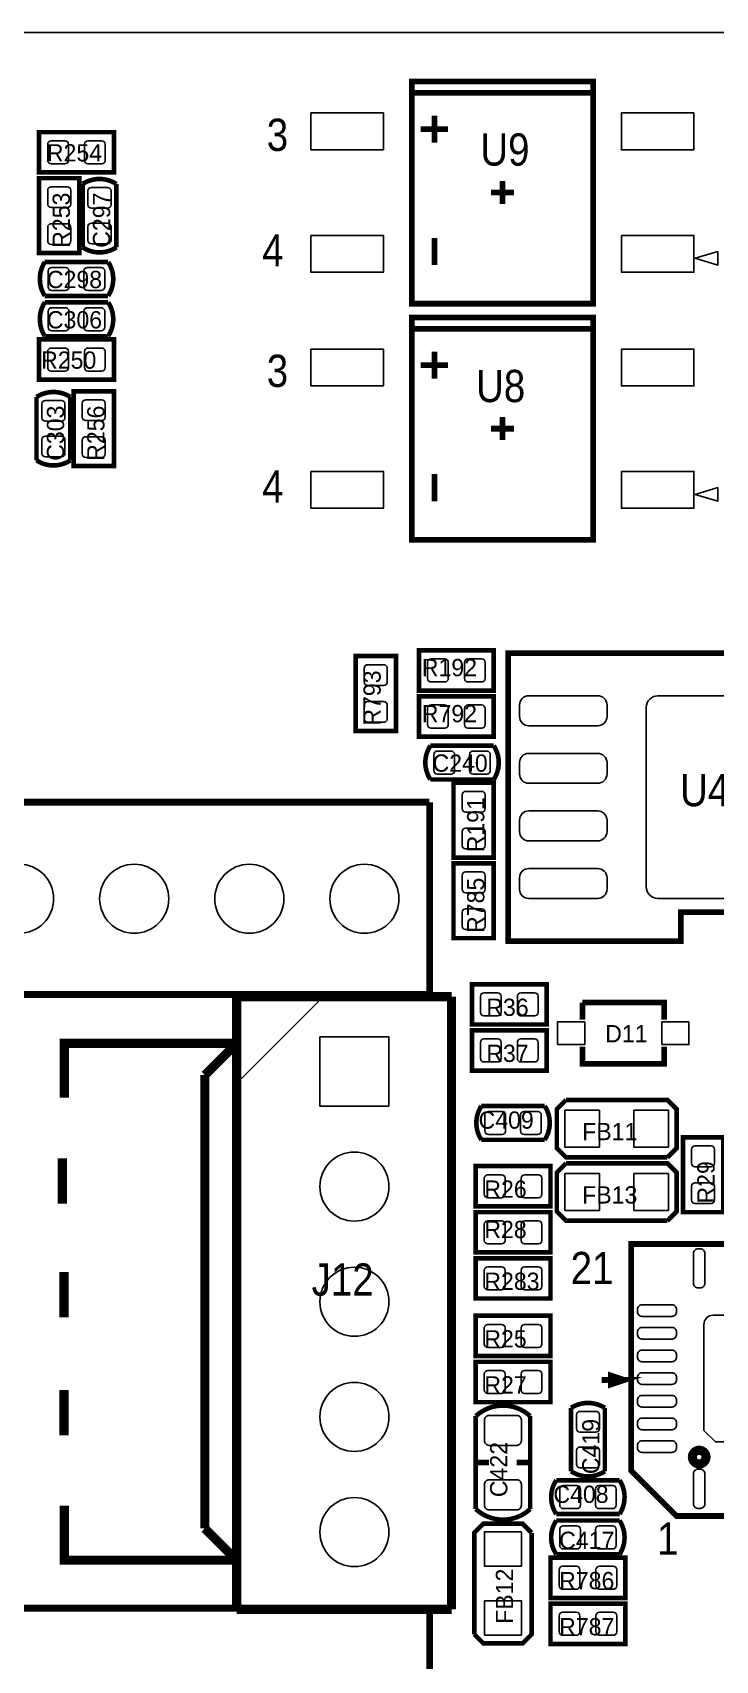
# Model space of a CAD drawing. Extents: x -91 to 88, y -70 to 91.
# Drawn here: x 38.8 to 53.87, y 16.59 to 52.5 of the extents above; entities that cross this region are included whole.
import ezdxf

# ---------------------------------------------------------------- set-up
doc = ezdxf.new("R2010")
doc.units = 0
for name, color, linetype in [('BG_OUTLINE', 254, 'CONTINUOUS'), ('PG_SILKSCREEN_TOP', 254, 'CONTINUOUS'), ('PIN_TOP', 94, 'CONTINUOUS'), ('RD_ASSEMBLY_TOP', 211, 'CONTINUOUS')]:
    doc.layers.add(name, color=color, linetype=linetype)

msp = doc.modelspace()

# ---------------------------------------------------------------- linework, layer by layer
at = {"layer": 'BG_OUTLINE'}
msp.add_lwpolyline([(78.49997, -3.50012, 0.414214), (81.499964, -0.500126), (81.499964, 49.500028, 0.414214), (78.49997, 52.500022), (-0.500126, 52.500022, 0.414214), (-3.50012, 49.500028), (-3.50012, -0.500126, 0.414214), (-0.500126, -3.50012)], format="xyb", close=True, dxfattribs=at)
at = {"layer": 'PG_SILKSCREEN_TOP'}
for points, const_width in [([(47.166784, 46.519846), (47.166784, 51.420014), (51.166776, 51.420014), (51.166776, 46.519846), (47.166784, 46.519846)], 0.127), ([(47.166784, 51.169824), (51.166776, 51.169824)], 0.127), ([(47.666656, 50.070004), (47.666656, 50.669952)], 0.127), ([(40.59428, 49.41443), (38.94328, 49.41443), (38.94328, 50.30343), (40.59428, 50.30343), (40.59428, 49.41443)], 0.1016), ([(47.366682, 50.369978), (47.966884, 50.369978)], 0.127), ([(39.83228, 49.28743), (39.83228, 47.63643), (38.94328, 47.63643), (38.94328, 49.28743), (39.83228, 49.28743)], 0.1016), ([(39.9034, 47.76343), (39.9034, 49.16043)], 0.1016), ([(40.65016, 49.16043), (40.65016, 47.76343)], 0.1016), ([(49.16678, 48.96993), (49.16678, 49.22393)], 0.127), ([(49.16678, 48.96993), (48.91278, 48.96993)], 0.127), ([(49.16678, 48.96993), (49.16678, 48.71593)], 0.127), ([(49.16678, 48.96993), (49.42078, 48.96993)], 0.127), ([(47.666656, 47.369984), (47.666656, 47.969932)], 0.127), ([(39.07028, 47.43831), (40.46728, 47.43831)], 0.1016), ([(40.46728, 46.69155), (39.07028, 46.69155)], 0.1016), ([(39.07028, 46.54931), (40.46728, 46.54931)], 0.1016), ([(47.166784, 41.312846), (47.166784, 46.213014), (51.166776, 46.213014), (51.166776, 41.312846), (47.166784, 41.312846)], 0.127), ([(47.166784, 45.962824), (51.166776, 45.962824)], 0.127), ([(40.59428, 44.84243), (38.94328, 44.84243), (38.94328, 45.73143), (40.59428, 45.73143), (40.59428, 44.84243)], 0.1016), ([(40.46728, 45.80255), (39.07028, 45.80255)], 0.1016), ([(47.666656, 44.863004), (47.666656, 45.462952)], 0.127), ([(47.366682, 45.162978), (47.966884, 45.162978)], 0.127), ([(39.70528, 42.93743), (39.70528, 44.58843), (40.59428, 44.58843), (40.59428, 42.93743), (39.70528, 42.93743)], 0.1016), ([(38.8874, 43.06443), (38.8874, 44.46143)], 0.1016), ([(39.63416, 44.46143), (39.63416, 43.06443)], 0.1016), ([(49.16678, 43.76293), (48.91278, 43.76293)], 0.127), ([(49.16678, 43.76293), (49.16678, 44.01693)], 0.127), ([(49.16678, 43.76293), (49.16678, 43.50893)], 0.127), ([(49.16678, 43.76293), (49.42078, 43.76293)], 0.127), ([(47.666656, 42.162984), (47.666656, 42.762932)], 0.127), ([(45.92828, 37.09543), (45.92828, 38.74643), (46.81728, 38.74643), (46.81728, 37.09543), (45.92828, 37.09543)], 0.1016), ([(48.97628, 37.98443), (47.32528, 37.98443), (47.32528, 38.87343), (48.97628, 38.87343), (48.97628, 37.98443)], 0.1016), ([(58.05678, 32.45993), (55.13578, 32.45993), (55.13578, 33.09493), (53.10378, 33.09493), (53.10378, 32.45993), (49.29378, 32.45993), (49.29378, 38.80993), (58.94578, 38.80993), (58.94578, 33.34893), (58.05678, 32.45993)], 0.127), ([(48.97628, 36.96843), (47.32528, 36.96843), (47.32528, 37.85743), (48.97628, 37.85743), (48.97628, 36.96843)], 0.1016), ([(47.57928, 36.77031), (48.97628, 36.77031)], 0.1016), ([(48.97628, 36.02355), (47.57928, 36.02355)], 0.1016), ([(48.97628, 35.95243), (48.97628, 34.30143), (48.08728, 34.30143), (48.08728, 35.95243), (48.97628, 35.95243)], 0.1016), ([(-3.87731, 35.522154), (47.55261, 35.522154)], 0.1524), ([(47.562516, 35.522154), (47.562516, 34.663126)], 0.1524), ([(47.562516, 31.2801), (47.562516, 34.663126)], 0.1524), ([(48.08728, 32.52343), (48.08728, 34.17443), (48.97628, 34.17443), (48.97628, 32.52343), (48.08728, 32.52343)], 0.1016), ([(-3.87731, 31.2801), (47.55261, 31.2801)], 0.1524), ([(43.301412, 31.234126), (43.301412, 30.20314), (39.501318, 30.20314), (39.501318, 29.003244)], 0.2032), ([(48.0441, 31.234126), (43.301412, 31.234126)], 0.2032), ([(48.0441, 17.717516), (48.0441, 31.234126)], 0.2032), ([(50.14468, 30.61843), (48.49368, 30.61843), (48.49368, 31.50743), (50.14468, 31.50743), (50.14468, 30.61843)], 0.1016), ([(50.933858, 31.102808), (52.733702, 31.102808), (52.733702, 30.727904)], 0.127), ([(50.933858, 30.727904), (50.933858, 31.102808)], 0.127), ([(50.14468, 29.60243), (48.49368, 29.60243), (48.49368, 30.49143), (50.14468, 30.49143), (50.14468, 29.60243)], 0.1016), ([(42.601388, 19.503136), (43.301412, 18.803112), (43.301412, 30.20314), (42.601388, 29.503116)], 0.2032), ([(52.733702, 30.127956), (52.733702, 29.753052), (50.933858, 29.753052), (50.933858, 30.127956)], 0.127), ([(42.601388, 29.503116), (42.601388, 19.503136)], 0.2032), ([(48.7045, 28.82138), (50.1015, 28.82138)], 0.1016), ([(52.5018, 27.686), (50.5714, 27.686), (50.3682, 27.8892), (50.3682, 28.7528), (50.5714, 28.956)], 0.1016), ([(50.5714, 28.956), (52.0446, 28.956)], 0.1016), ([(51.7652, 28.956), (52.8066, 28.956), (53.0098, 28.7528), (53.0098, 27.8892), (52.8066, 27.686)], 0.1016), ([(50.1015, 28.07462), (48.7045, 28.07462)], 0.1016), ([(54.0385, 28.1305), (54.0385, 26.4795), (53.1495, 26.4795), (53.1495, 28.1305), (54.0385, 28.1305)], 0.1016), ([(39.457884, 27.665934), (39.457884, 26.665936)], 0.2032), ([(52.8066, 27.686), (51.7652, 27.686)], 0.1016), ([(50.2285, 26.6065), (48.5775, 26.6065), (48.5775, 27.4955), (50.2285, 27.4955), (50.2285, 26.6065)], 0.1016), ([(51.6128, 26.289), (50.5714, 26.289), (50.3682, 26.4922), (50.3682, 27.3558), (50.5714, 27.559)], 0.1016), ([(50.5714, 27.559), (51.6128, 27.559)], 0.1016), ([(50.8762, 27.559), (52.8066, 27.559), (53.0098, 27.3558), (53.0098, 26.4922), (52.8066, 26.289)], 0.1016), ([(50.2285, 25.5905), (48.5775, 25.5905), (48.5775, 26.4795), (50.2285, 26.4795), (50.2285, 25.5905)], 0.1016), ([(52.8066, 26.289), (51.3334, 26.289)], 0.1016), ([(50.2285, 24.5745), (48.5775, 24.5745), (48.5775, 25.4635), (50.2285, 25.4635), (50.2285, 24.5745)], 0.1016), ([(58.008774, 25.776936), (58.008774, 19.776948), (53.008784, 19.776948), (52.008786, 20.776946), (52.008786, 25.776936), (58.008774, 25.776936)], 0.127), ([(39.495476, 25.160224), (39.495476, 24.160226)], 0.2032), ([(48.5775, 24.1935), (50.2285, 24.1935), (50.2285, 23.3045), (48.5775, 23.3045), (48.5775, 24.1935)], 0.1016), ([(50.2285, 22.2885), (48.5775, 22.2885), (48.5775, 23.1775), (50.2285, 23.1775), (50.2285, 22.2885)], 0.1016), ([(39.495476, 22.560026), (39.495476, 21.560028)], 0.2032), ([(51.3588, 22.776942), (51.858672, 22.776942), (51.558698, 22.676866), (51.558698, 22.877018), (51.858672, 22.776942)], 0.127), ([(50.68062, 20.7645), (50.68062, 22.1615)], 0.1016), ([(51.42738, 22.1615), (51.42738, 20.7645)], 0.1016), ([(48.62068, 20.955), (48.87468, 20.955)], 0.127), ([(49.48428, 20.955), (49.73828, 20.955)], 0.127), ([(50.3555, 20.56638), (51.7525, 20.56638)], 0.1016), ([(39.501318, 20.003008), (39.501318, 18.803112), (43.301412, 18.803112), (43.301412, 17.717516)], 0.2032), ([(51.7525, 19.81962), (50.3555, 19.81962)], 0.1016), ([(48.54448, 18.3642), (48.54448, 19.4056), (48.74768, 19.6088), (49.61128, 19.6088), (49.81448, 19.4056)], 0.1016), ([(49.81448, 19.4056), (49.81448, 18.3642)], 0.1016), ([(50.3555, 19.67738), (51.7525, 19.67738)], 0.1016), ([(49.81448, 19.1008), (49.81448, 17.1704), (49.61128, 16.9672), (48.74768, 16.9672), (48.54448, 17.1704)], 0.1016), ([(48.54448, 17.1704), (48.54448, 18.6436)], 0.1016), ([(50.2285, 18.8595), (51.8795, 18.8595), (51.8795, 17.9705), (50.2285, 17.9705), (50.2285, 18.8595)], 0.1016), ([(51.7525, 18.93062), (50.3555, 18.93062)], 0.1016), ([(-3.87731, 17.742154), (47.55261, 17.742154)], 0.1524), ([(43.301412, 17.717516), (48.0441, 17.717516)], 0.2032), ([(47.562516, 17.742154), (47.562516, 16.883126)], 0.1524), ([(50.2285, 17.8435), (51.8795, 17.8435), (51.8795, 16.9545), (50.2285, 16.9545), (50.2285, 17.8435)], 0.1016), ([(47.562516, 13.5001), (47.562516, 16.883126)], 0.1524)]:
    msp.add_lwpolyline(points, dxfattribs=dict(at, const_width=const_width))
at = {"layer": 'PG_SILKSCREEN_TOP', "const_width": 0.1016}
for points in [[(40.65016, 49.16043, 0.294144), (39.9034, 49.16043)], [(40.65016, 47.76343, -0.303708), (39.9034, 47.76343)], [(39.07028, 47.43831, 0.294144), (39.07028, 46.69155)], [(40.46728, 47.43831, -0.303708), (40.46728, 46.69155)], [(39.07028, 46.54931, 0.294144), (39.07028, 45.80255)], [(40.46728, 46.54931, -0.303708), (40.46728, 45.80255)], [(39.63416, 44.46143, 0.294144), (38.8874, 44.46143)], [(39.63416, 43.06443, -0.303708), (38.8874, 43.06443)], [(47.57928, 36.02355, -0.303708), (47.57928, 36.77031)], [(48.97628, 36.02355, 0.294144), (48.97628, 36.77031)], [(48.7045, 28.07462, -0.303708), (48.7045, 28.82138)], [(50.1015, 28.07462, 0.294144), (50.1015, 28.82138)], [(49.779428, 19.929602), (49.779428, 21.980398, 0.389673), (48.579532, 21.980398)], [(51.42738, 22.1615, 0.294144), (50.68062, 22.1615)], [(48.579532, 21.980398), (48.579532, 19.929602, 0.389609), (49.779428, 19.929602)], [(53.708808, 21.07692, 1.00005), (53.308758, 21.07692, 0.99995), (53.708808, 21.07692)], [(53.608986, 21.07692, 1.0001), (53.40858, 21.07692, 0.9999), (53.608986, 21.07692)], [(50.3555, 19.81962, -0.303708), (50.3555, 20.56638)], [(51.42738, 20.7645, -0.303708), (50.68062, 20.7645)], [(51.7525, 19.81962, 0.294144), (51.7525, 20.56638)], [(50.3555, 18.93062, -0.303708), (50.3555, 19.67738)], [(51.7525, 18.93062, 0.294144), (51.7525, 19.67738)]]:
    msp.add_lwpolyline(points, format="xyb", dxfattribs=at)
at = {"layer": 'PG_SILKSCREEN_TOP'}
for points in [[(53.416708, 47.519844), (53.916834, 47.369984), (53.916834, 47.669958)], [(53.416708, 42.312844), (53.916834, 42.162984), (53.916834, 42.462958)], [(45.301408, 31.314136), (43.301412, 31.314136), (43.301412, 29.31414)], [(43.301412, 30.20314), (43.301412, 18.803112), (42.601388, 19.503136), (42.601388, 29.503116)]]:
    msp.add_lwpolyline(points, close=True, dxfattribs=at)
at = {"layer": 'PIN_TOP'}
for points in [[(44.94149, 50.72634), (46.54169, 50.72634), (46.54169, 49.91354), (44.94149, 49.91354)], [(51.79187, 50.72634), (53.39207, 50.72634), (53.39207, 49.91354), (51.79187, 49.91354)], [(44.94149, 48.02632), (46.54169, 48.02632), (46.54169, 47.21352), (44.94149, 47.21352)], [(51.79187, 48.02632), (53.39207, 48.02632), (53.39207, 47.21352), (51.79187, 47.21352)], [(44.94149, 45.51934), (46.54169, 45.51934), (46.54169, 44.70654), (44.94149, 44.70654)], [(51.79187, 45.51934), (53.39207, 45.51934), (53.39207, 44.70654), (51.79187, 44.70654)], [(44.94149, 42.81932), (46.54169, 42.81932), (46.54169, 42.00652), (44.94149, 42.00652)], [(51.79187, 42.81932), (53.39207, 42.81932), (53.39207, 42.00652), (51.79187, 42.00652)], [(50.383694, 30.17774), (50.383694, 30.677866), (50.983642, 30.677866), (50.983642, 30.17774)], [(52.683918, 30.17774), (52.683918, 30.677866), (53.283866, 30.677866), (53.283866, 30.17774)], [(45.139356, 30.345126), (46.663356, 30.345126), (46.663356, 28.821126), (45.139356, 28.821126)], [(50.546, 27.9146), (50.546, 28.7274), (51.308, 28.7274), (51.308, 27.9146)], [(52.07, 27.9146), (52.07, 28.7274), (52.832, 28.7274), (52.832, 27.9146)], [(51.308, 27.3304), (51.308, 26.5176), (50.546, 26.5176), (50.546, 27.3304)], [(52.832, 27.3304), (52.832, 26.5176), (52.07, 26.5176), (52.07, 27.3304)], [(49.58588, 18.669), (48.77308, 18.669), (48.77308, 19.431), (49.58588, 19.431)], [(49.58588, 17.145), (48.77308, 17.145), (48.77308, 17.907), (49.58588, 17.907)]]:
    msp.add_lwpolyline(points, close=True, dxfattribs=at)
for points in [[(39.13378, 50.03673, -0.414214), (39.20998, 50.11293), (39.51478, 50.11293, -0.414214), (39.59098, 50.03673), (39.59098, 49.68113, -0.414214), (39.51478, 49.60493), (39.20998, 49.60493, -0.414214), (39.13378, 49.68113)], [(39.94658, 50.03673, -0.414214), (40.02278, 50.11293), (40.32758, 50.11293, -0.414214), (40.40378, 50.03673), (40.40378, 49.68113, -0.414214), (40.32758, 49.60493), (40.02278, 49.60493, -0.414214), (39.94658, 49.68113)], [(39.20998, 48.63973, -0.414214), (39.13378, 48.71593), (39.13378, 49.02073, -0.414214), (39.20998, 49.09693), (39.56558, 49.09693, -0.414214), (39.64178, 49.02073), (39.64178, 48.71593, -0.414214), (39.56558, 48.63973)], [(40.09898, 48.62703, -0.414214), (40.02278, 48.70323), (40.02278, 49.00803, -0.414214), (40.09898, 49.08423), (40.45458, 49.08423, -0.414214), (40.53078, 49.00803), (40.53078, 48.70323, -0.414214), (40.45458, 48.62703)], [(39.20998, 47.82693, -0.414214), (39.13378, 47.90313), (39.13378, 48.20793, -0.414214), (39.20998, 48.28413), (39.56558, 48.28413, -0.414214), (39.64178, 48.20793), (39.64178, 47.90313, -0.414214), (39.56558, 47.82693)], [(40.09898, 47.83963, -0.414214), (40.02278, 47.91583), (40.02278, 48.22063, -0.414214), (40.09898, 48.29683), (40.45458, 48.29683, -0.414214), (40.53078, 48.22063), (40.53078, 47.91583, -0.414214), (40.45458, 47.83963)], [(39.60368, 46.88713, -0.414214), (39.52748, 46.81093), (39.22268, 46.81093, -0.414214), (39.14648, 46.88713), (39.14648, 47.24273, -0.414214), (39.22268, 47.31893), (39.52748, 47.31893, -0.414214), (39.60368, 47.24273)], [(40.39108, 46.88713, -0.414214), (40.31488, 46.81093), (40.01008, 46.81093, -0.414214), (39.93388, 46.88713), (39.93388, 47.24273, -0.414214), (40.01008, 47.31893), (40.31488, 47.31893, -0.414214), (40.39108, 47.24273)], [(39.60368, 45.99813, -0.414214), (39.52748, 45.92193), (39.22268, 45.92193, -0.414214), (39.14648, 45.99813), (39.14648, 46.35373, -0.414214), (39.22268, 46.42993), (39.52748, 46.42993, -0.414214), (39.60368, 46.35373)], [(40.39108, 45.99813, -0.414214), (40.31488, 45.92193), (40.01008, 45.92193, -0.414214), (39.93388, 45.99813), (39.93388, 46.35373, -0.414214), (40.01008, 46.42993), (40.31488, 46.42993, -0.414214), (40.39108, 46.35373)], [(39.13378, 45.46473, -0.414214), (39.20998, 45.54093), (39.51478, 45.54093, -0.414214), (39.59098, 45.46473), (39.59098, 45.10913, -0.414214), (39.51478, 45.03293), (39.20998, 45.03293, -0.414214), (39.13378, 45.10913)], [(39.94658, 45.46473, -0.414214), (40.02278, 45.54093), (40.32758, 45.54093, -0.414214), (40.40378, 45.46473), (40.40378, 45.10913, -0.414214), (40.32758, 45.03293), (40.02278, 45.03293, -0.414214), (39.94658, 45.10913)], [(39.08298, 43.92803, -0.414214), (39.00678, 44.00423), (39.00678, 44.30903, -0.414214), (39.08298, 44.38523), (39.43858, 44.38523, -0.414214), (39.51478, 44.30903), (39.51478, 44.00423, -0.414214), (39.43858, 43.92803)], [(40.32758, 44.39793, -0.414214), (40.40378, 44.32173), (40.40378, 44.01693, -0.414214), (40.32758, 43.94073), (39.97198, 43.94073, -0.414214), (39.89578, 44.01693), (39.89578, 44.32173, -0.414214), (39.97198, 44.39793)], [(39.08298, 43.14063, -0.414214), (39.00678, 43.21683), (39.00678, 43.52163, -0.414214), (39.08298, 43.59783), (39.43858, 43.59783, -0.414214), (39.51478, 43.52163), (39.51478, 43.21683, -0.414214), (39.43858, 43.14063)], [(40.32758, 43.58513, -0.414214), (40.40378, 43.50893), (40.40378, 43.20413, -0.414214), (40.32758, 43.12793), (39.97198, 43.12793, -0.414214), (39.89578, 43.20413), (39.89578, 43.50893, -0.414214), (39.97198, 43.58513)], [(46.55058, 38.55593, -0.414214), (46.62678, 38.47973), (46.62678, 38.17493, -0.414214), (46.55058, 38.09873), (46.19498, 38.09873, -0.414214), (46.11878, 38.17493), (46.11878, 38.47973, -0.414214), (46.19498, 38.55593)], [(47.51578, 38.60673, -0.414214), (47.59198, 38.68293), (47.89678, 38.68293, -0.414214), (47.97298, 38.60673), (47.97298, 38.25113, -0.414214), (47.89678, 38.17493), (47.59198, 38.17493, -0.414214), (47.51578, 38.25113)], [(48.32858, 38.60673, -0.414214), (48.40478, 38.68293), (48.70958, 38.68293, -0.414214), (48.78578, 38.60673), (48.78578, 38.25113, -0.414214), (48.70958, 38.17493), (48.40478, 38.17493, -0.414214), (48.32858, 38.25113)], [(46.55058, 37.74313, -0.414214), (46.62678, 37.66693), (46.62678, 37.36213, -0.414214), (46.55058, 37.28593), (46.19498, 37.28593, -0.414214), (46.11878, 37.36213), (46.11878, 37.66693, -0.414214), (46.19498, 37.74313)], [(51.474878, 37.66693), (51.474878, 37.41293, -0.414214), (51.271678, 37.20973), (49.747678, 37.20973, -0.414214), (49.544478, 37.41293), (49.544478, 37.66693, -0.414214), (49.747678, 37.87013), (51.271678, 37.87013, -0.414214)], [(55.89778, 37.61613), (55.89778, 33.65373, -0.414214), (55.64378, 33.39973), (52.59578, 33.39973, -0.414214), (52.34178, 33.65373), (52.34178, 37.61613, -0.414214), (52.59578, 37.87013), (55.64378, 37.87013, -0.414214)], [(47.51578, 37.59073, -0.414214), (47.59198, 37.66693), (47.89678, 37.66693, -0.414214), (47.97298, 37.59073), (47.97298, 37.23513, -0.414214), (47.89678, 37.15893), (47.59198, 37.15893, -0.414214), (47.51578, 37.23513)], [(48.32858, 37.59073, -0.414214), (48.40478, 37.66693), (48.70958, 37.66693, -0.414214), (48.78578, 37.59073), (48.78578, 37.23513, -0.414214), (48.70958, 37.15893), (48.40478, 37.15893, -0.414214), (48.32858, 37.23513)], [(47.65548, 36.57473, -0.414214), (47.73168, 36.65093), (48.03648, 36.65093, -0.414214), (48.11268, 36.57473), (48.11268, 36.21913, -0.414214), (48.03648, 36.14293), (47.73168, 36.14293, -0.414214), (47.65548, 36.21913)], [(48.44288, 36.57473, -0.414214), (48.51908, 36.65093), (48.82388, 36.65093, -0.414214), (48.90008, 36.57473), (48.90008, 36.21913, -0.414214), (48.82388, 36.14293), (48.51908, 36.14293, -0.414214), (48.44288, 36.21913)], [(51.474878, 36.39693), (51.474878, 36.14293, -0.414214), (51.271678, 35.93973), (49.747678, 35.93973, -0.414214), (49.544478, 36.14293), (49.544478, 36.39693, -0.414214), (49.747678, 36.60013), (51.271678, 36.60013, -0.414214)], [(48.35398, 35.30473, -0.414214), (48.27778, 35.38093), (48.27778, 35.68573, -0.414214), (48.35398, 35.76193), (48.70958, 35.76193, -0.414214), (48.78578, 35.68573), (48.78578, 35.38093, -0.414214), (48.70958, 35.30473)], [(51.474878, 35.12693), (51.474878, 34.87293, -0.414214), (51.271678, 34.66973), (49.747678, 34.66973, -0.414214), (49.544478, 34.87293), (49.544478, 35.12693, -0.414214), (49.747678, 35.33013), (51.271678, 35.33013, -0.414214)], [(48.35398, 34.49193, -0.414214), (48.27778, 34.56813), (48.27778, 34.87293, -0.414214), (48.35398, 34.94913), (48.70958, 34.94913, -0.414214), (48.78578, 34.87293), (48.78578, 34.56813, -0.414214), (48.70958, 34.49193)], [(48.70958, 33.98393, -0.414214), (48.78578, 33.90773), (48.78578, 33.60293, -0.414214), (48.70958, 33.52673), (48.35398, 33.52673, -0.414214), (48.27778, 33.60293), (48.27778, 33.90773, -0.414214), (48.35398, 33.98393)], [(51.474878, 33.85693), (51.474878, 33.60293, -0.414214), (51.271678, 33.39973), (49.747678, 33.39973, -0.414214), (49.544478, 33.60293), (49.544478, 33.85693, -0.414214), (49.747678, 34.06013), (51.271678, 34.06013, -0.414214)], [(48.70958, 33.17113, -0.414214), (48.78578, 33.09493), (48.78578, 32.79013, -0.414214), (48.70958, 32.71393), (48.35398, 32.71393, -0.414214), (48.27778, 32.79013), (48.27778, 33.09493, -0.414214), (48.35398, 33.17113)], [(48.68418, 31.24073, -0.414214), (48.76038, 31.31693), (49.06518, 31.31693, -0.414214), (49.14138, 31.24073), (49.14138, 30.88513, -0.414214), (49.06518, 30.80893), (48.76038, 30.80893, -0.414214), (48.68418, 30.88513)], [(49.49698, 31.24073, -0.414214), (49.57318, 31.31693), (49.87798, 31.31693, -0.414214), (49.95418, 31.24073), (49.95418, 30.88513, -0.414214), (49.87798, 30.80893), (49.57318, 30.80893, -0.414214), (49.49698, 30.88513)], [(48.68418, 30.22473, -0.414214), (48.76038, 30.30093), (49.06518, 30.30093, -0.414214), (49.14138, 30.22473), (49.14138, 29.86913, -0.414214), (49.06518, 29.79293), (48.76038, 29.79293, -0.414214), (48.68418, 29.86913)], [(49.49698, 30.22473, -0.414214), (49.57318, 30.30093), (49.87798, 30.30093, -0.414214), (49.95418, 30.22473), (49.95418, 29.86913, -0.414214), (49.87798, 29.79293), (49.57318, 29.79293, -0.414214), (49.49698, 29.86913)], [(48.7807, 28.6258, -0.414214), (48.8569, 28.702), (49.1617, 28.702, -0.414214), (49.2379, 28.6258), (49.2379, 28.2702, -0.414214), (49.1617, 28.194), (48.8569, 28.194, -0.414214), (48.7807, 28.2702)], [(49.5681, 28.6258, -0.414214), (49.6443, 28.702), (49.9491, 28.702, -0.414214), (50.0253, 28.6258), (50.0253, 28.2702, -0.414214), (49.9491, 28.194), (49.6443, 28.194, -0.414214), (49.5681, 28.2702)], [(53.4162, 27.4828, -0.414214), (53.34, 27.559), (53.34, 27.8638, -0.414214), (53.4162, 27.94), (53.7718, 27.94, -0.414214), (53.848, 27.8638), (53.848, 27.559, -0.414214), (53.7718, 27.4828)], [(48.768, 27.2288, -0.414214), (48.8442, 27.305), (49.149, 27.305, -0.414214), (49.2252, 27.2288), (49.2252, 26.8732, -0.414214), (49.149, 26.797), (48.8442, 26.797, -0.414214), (48.768, 26.8732)], [(49.5808, 27.2288, -0.414214), (49.657, 27.305), (49.9618, 27.305, -0.414214), (50.038, 27.2288), (50.038, 26.8732, -0.414214), (49.9618, 26.797), (49.657, 26.797, -0.414214), (49.5808, 26.8732)], [(53.4162, 26.67, -0.414214), (53.34, 26.7462), (53.34, 27.051, -0.414214), (53.4162, 27.1272), (53.7718, 27.1272, -0.414214), (53.848, 27.051), (53.848, 26.7462, -0.414214), (53.7718, 26.67)], [(48.768, 26.2128, -0.414214), (48.8442, 26.289), (49.149, 26.289, -0.414214), (49.2252, 26.2128), (49.2252, 25.8572, -0.414214), (49.149, 25.781), (48.8442, 25.781, -0.414214), (48.768, 25.8572)], [(49.5808, 26.2128, -0.414214), (49.657, 26.289), (49.9618, 26.289, -0.414214), (50.038, 26.2128), (50.038, 25.8572, -0.414214), (49.9618, 25.781), (49.657, 25.781, -0.414214), (49.5808, 25.8572)], [(53.534056, 24.807164), (53.483256, 24.807164, -0.414214), (53.381656, 24.908764), (53.381656, 25.569164, -0.414214), (53.483256, 25.670764), (53.534056, 25.670764, -0.414214), (53.635656, 25.569164), (53.635656, 24.908764, -0.414214)], [(48.768, 25.1968, -0.414214), (48.8442, 25.273), (49.149, 25.273, -0.414214), (49.2252, 25.1968), (49.2252, 24.8412, -0.414214), (49.149, 24.765), (48.8442, 24.765, -0.414214), (48.768, 24.8412)], [(49.5808, 25.1968, -0.414214), (49.657, 25.273), (49.9618, 25.273, -0.414214), (50.038, 25.1968), (50.038, 24.8412, -0.414214), (49.9618, 24.765), (49.657, 24.765, -0.414214), (49.5808, 24.8412)], [(52.907946, 24.181054), (52.247546, 24.181054, -0.414214), (52.145946, 24.282654), (52.145946, 24.333454, -0.414214), (52.247546, 24.435054), (52.907946, 24.435054, -0.414214), (53.009546, 24.333454), (53.009546, 24.282654, -0.414214)], [(56.20258, 21.41093), (53.86578, 21.41093), (53.61178, 21.66493), (53.61178, 24.00173, -0.414214), (53.81498, 24.20493), (56.20258, 24.20493, -0.414214), (56.40578, 24.00173), (56.40578, 21.61413, -0.414214)], [(49.2252, 23.5712, -0.414214), (49.149, 23.495), (48.8442, 23.495, -0.414214), (48.768, 23.5712), (48.768, 23.9268, -0.414214), (48.8442, 24.003), (49.149, 24.003, -0.414214), (49.2252, 23.9268)], [(50.038, 23.5712, -0.414214), (49.9618, 23.495), (49.657, 23.495, -0.414214), (49.5808, 23.5712), (49.5808, 23.9268, -0.414214), (49.657, 24.003), (49.9618, 24.003, -0.414214), (50.038, 23.9268)], [(52.907946, 23.680928), (52.247546, 23.680928, -0.414214), (52.145946, 23.782528), (52.145946, 23.833328, -0.414214), (52.247546, 23.934928), (52.907946, 23.934928, -0.414214), (53.009546, 23.833328), (53.009546, 23.782528, -0.414214)], [(52.907946, 23.181056), (52.247546, 23.181056, -0.414214), (52.145946, 23.282656), (52.145946, 23.333456, -0.414214), (52.247546, 23.435056), (52.907946, 23.435056, -0.414214), (53.009546, 23.333456), (53.009546, 23.282656, -0.414214)], [(48.768, 22.9108, -0.414214), (48.8442, 22.987), (49.149, 22.987, -0.414214), (49.2252, 22.9108), (49.2252, 22.5552, -0.414214), (49.149, 22.479), (48.8442, 22.479, -0.414214), (48.768, 22.5552)], [(49.5808, 22.9108, -0.414214), (49.657, 22.987), (49.9618, 22.987, -0.414214), (50.038, 22.9108), (50.038, 22.5552, -0.414214), (49.9618, 22.479), (49.657, 22.479, -0.414214), (49.5808, 22.5552)], [(52.907946, 22.68093), (52.247546, 22.68093, -0.414214), (52.145946, 22.78253), (52.145946, 22.83333, -0.414214), (52.247546, 22.93493), (52.907946, 22.93493, -0.414214), (53.009546, 22.83333), (53.009546, 22.78253, -0.414214)], [(52.907946, 22.180804), (52.247546, 22.180804, -0.414214), (52.145946, 22.282404), (52.145946, 22.333204, -0.414214), (52.247546, 22.434804), (52.907946, 22.434804, -0.414214), (53.009546, 22.333204), (53.009546, 22.282404, -0.414214)], [(49.48428, 21.336), (48.87468, 21.336, -0.414214), (48.77308, 21.4376), (48.77308, 21.8948, -0.414214), (48.87468, 21.9964), (49.48428, 21.9964, -0.414214), (49.58588, 21.8948), (49.58588, 21.4376, -0.414214)], [(50.8762, 21.6281, -0.414214), (50.8, 21.7043), (50.8, 22.0091, -0.414214), (50.8762, 22.0853), (51.2318, 22.0853, -0.414214), (51.308, 22.0091), (51.308, 21.7043, -0.414214), (51.2318, 21.6281)], [(52.907946, 21.680932), (52.247546, 21.680932, -0.414214), (52.145946, 21.782532), (52.145946, 21.833332, -0.414214), (52.247546, 21.934932), (52.907946, 21.934932, -0.414214), (53.009546, 21.833332), (53.009546, 21.782532, -0.414214)], [(50.8762, 20.8407, -0.414214), (50.8, 20.9169), (50.8, 21.2217, -0.414214), (50.8762, 21.2979), (51.2318, 21.2979, -0.414214), (51.308, 21.2217), (51.308, 20.9169, -0.414214), (51.2318, 20.8407)], [(52.907946, 21.180806), (52.247546, 21.180806, -0.414214), (52.145946, 21.282406), (52.145946, 21.333206, -0.414214), (52.247546, 21.434806), (52.907946, 21.434806, -0.414214), (53.009546, 21.333206), (53.009546, 21.282406, -0.414214)], [(49.48428, 19.9136), (48.87468, 19.9136, -0.414214), (48.77308, 20.0152), (48.77308, 20.4724, -0.414214), (48.87468, 20.574), (49.48428, 20.574, -0.414214), (49.58588, 20.4724), (49.58588, 20.0152, -0.414214)], [(53.534056, 19.945096), (53.483256, 19.945096, -0.414214), (53.381656, 20.046696), (53.381656, 20.707096, -0.414214), (53.483256, 20.808696), (53.534056, 20.808696, -0.414214), (53.635656, 20.707096), (53.635656, 20.046696, -0.414214)], [(50.4317, 20.3708, -0.414214), (50.5079, 20.447), (50.8127, 20.447, -0.414214), (50.8889, 20.3708), (50.8889, 20.0152, -0.414214), (50.8127, 19.939), (50.5079, 19.939, -0.414214), (50.4317, 20.0152)], [(51.2191, 20.3708, -0.414214), (51.2953, 20.447), (51.6001, 20.447, -0.414214), (51.6763, 20.3708), (51.6763, 20.0152, -0.414214), (51.6001, 19.939), (51.2953, 19.939, -0.414214), (51.2191, 20.0152)], [(50.4317, 19.4818, -0.414214), (50.5079, 19.558), (50.8127, 19.558, -0.414214), (50.8889, 19.4818), (50.8889, 19.1262, -0.414214), (50.8127, 19.05), (50.5079, 19.05, -0.414214), (50.4317, 19.1262)], [(51.2191, 19.4818, -0.414214), (51.2953, 19.558), (51.6001, 19.558, -0.414214), (51.6763, 19.4818), (51.6763, 19.1262, -0.414214), (51.6001, 19.05), (51.2953, 19.05, -0.414214), (51.2191, 19.1262)], [(50.8762, 18.2372, -0.414214), (50.8, 18.161), (50.4952, 18.161, -0.414214), (50.419, 18.2372), (50.419, 18.5928, -0.414214), (50.4952, 18.669), (50.8, 18.669, -0.414214), (50.8762, 18.5928)], [(51.689, 18.2372, -0.414214), (51.6128, 18.161), (51.308, 18.161, -0.414214), (51.2318, 18.2372), (51.2318, 18.5928, -0.414214), (51.308, 18.669), (51.6128, 18.669, -0.414214), (51.689, 18.5928)], [(50.8762, 17.2212, -0.414214), (50.8, 17.145), (50.4952, 17.145, -0.414214), (50.419, 17.2212), (50.419, 17.5768, -0.414214), (50.4952, 17.653), (50.8, 17.653, -0.414214), (50.8762, 17.5768)], [(51.689, 17.2212, -0.414214), (51.6128, 17.145), (51.308, 17.145, -0.414214), (51.2318, 17.2212), (51.2318, 17.5768, -0.414214), (51.308, 17.653), (51.6128, 17.653, -0.414214), (51.689, 17.5768)]]:
    msp.add_lwpolyline(points, format="xyb", close=True, dxfattribs=at)
for centre in [(38.50259, 33.393126), (41.04259, 33.393126), (43.58259, 33.393126), (46.12259, 33.393126), (45.901356, 27.043126), (45.901356, 24.503126), (45.901356, 21.963126), (45.901356, 19.423126)]:
    msp.add_circle(centre, 0.762, dxfattribs=at)

# ---------------------------------------------------------------- texts
at = {"layer": 'PG_SILKSCREEN_TOP', "width": 0.892857}
for s, p in [('3', (43.967146, 49.889664)), ('4', (43.86707, 47.339758)), ('3', (43.967146, 44.682664)), ('4', (43.86707, 42.132758)), ('21', (50.673, 24.892)), ('1', (52.578, 18.923))]:
    msp.add_text(s, height=0.7112, dxfattribs=at).set_placement(p)
at = {"layer": 'RD_ASSEMBLY_TOP', "width": 0.892857}
for s, p in [('U9', (48.6791, 49.56556)), ('U8', (48.58512, 44.3484)), ('U48', (53.086, 35.433)), ('J12', (44.958, 24.638))]:
    msp.add_text(s, height=0.7112, dxfattribs=at).set_placement(p)
at = {"layer": 'RD_ASSEMBLY_TOP'}
for s, p in [('R254', (39.116, 49.657)), ('C298', (39.116, 46.863)), ('C306', (39.116, 45.974)), ('R250', (38.989, 45.085)), ('R192', (47.38878, 38.30193)), ('R792', (47.38878, 37.28593)), ('C240', (47.625, 36.195)), ('R36', (48.81118, 30.80893)), ('D11', (51.435, 30.226)), ('R37', (48.81118, 29.79293)), ('C409', (48.641, 28.321)), ('FB11', (50.927, 28.067)), ('R26', (48.768, 26.797)), ('FB13', (50.927, 26.67)), ('R28', (48.768, 25.908)), ('R283', (48.768, 24.765)), ('R25', (48.768, 23.495)), ('R27', (48.768, 22.479)), ('C408', (50.292, 20.066)), ('C417', (50.419, 19.05)), ('R786', (50.419, 18.161)), ('R787', (50.419, 17.145))]:
    msp.add_text(s, height=0.381, dxfattribs=at).set_placement(p)
for s, p in [('R253', (39.624, 47.752)), ('C297', (40.513, 47.752)), ('C303', (39.497, 43.053)), ('R256', (40.386, 43.053)), ('R793', (46.482, 37.211)), ('R191', (48.768, 34.417)), ('R785', (48.768, 32.639)), ('R29', (53.848, 26.67)), ('C419', (51.308, 20.701)), ('C422', (49.276, 20.193)), ('FB12', (49.403, 17.399))]:
    msp.add_text(s, height=0.381, rotation=90, dxfattribs=at).set_placement(p)

doc.saveas('drawing.dxf')
